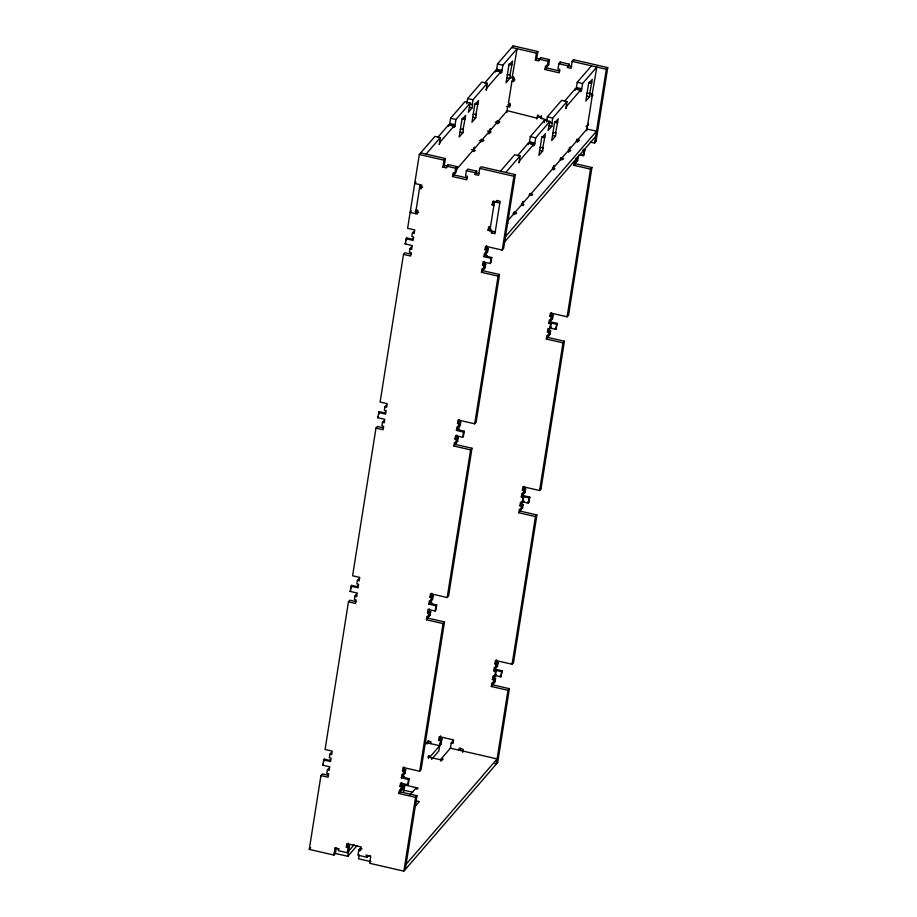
<?xml version="1.0" encoding="UTF-8"?>
<svg xmlns="http://www.w3.org/2000/svg" width="917" height="917" viewBox="0 0 917 917"><rect width="100%" height="100%" fill="white"/><g stroke="black" fill="none" stroke-linecap="round" stroke-linejoin="round"><path stroke-width="1.38" d="M336.184 848.225L335.358 853.44L333.948 855.068L309.258 849.394L320.95 775.553L322.36 773.925L328.309 775.301M320.95 775.553L328.091 777.203L328.641 773.719L326.853 773.318L327.403 769.844L329.192 770.246L329.742 766.772L322.601 765.133L324.125 759.104L329.49 760.342L330.189 759.528M355.819 601.575L349.87 600.199L348.46 601.827L325.077 749.498L332.218 751.138L331.667 754.611L329.879 754.21L329.329 757.683L331.117 758.084L330.567 761.568L323.426 759.918M348.46 601.827L355.601 603.478L356.151 600.005L354.375 599.592L354.925 596.119L356.702 596.531L357.252 593.047L350.111 591.408L351.647 585.378L357 586.616L357.699 585.803M383.34 427.849L377.391 426.474L375.981 428.113L352.598 575.773L359.728 577.412L359.177 580.885L357.401 580.484L356.851 583.957L358.627 584.37L358.077 587.843L350.936 586.192M375.981 428.113L383.123 429.752L383.673 426.279L381.885 425.866L382.435 422.393L384.223 422.806L384.773 419.333L377.632 417.682L379.157 411.653L384.51 412.891L385.22 412.077M410.85 254.124L404.901 252.76L403.491 254.387L380.108 402.047L387.249 403.686L386.699 407.171L384.911 406.758L384.361 410.231L386.149 410.644L385.598 414.117L378.457 412.478M403.491 254.387L410.633 256.026L411.183 252.553L409.406 252.141L409.956 248.667L411.733 249.08L412.283 245.607L405.142 243.956L406.678 237.939L412.031 239.165L412.73 238.351M437.822 137.321L448.826 124.574L454.179 125.812L440.424 141.745L439.209 144.565L440.309 137.619L434.956 136.381L419.321 154.492L407.618 228.322L414.759 229.972L414.209 233.445L412.432 233.033L411.882 236.506L413.659 236.918L413.108 240.392L405.967 238.752M323.712 761.718L324.125 759.104M351.234 587.992L351.647 585.378M378.744 414.266L379.157 411.653M406.265 240.541L406.678 237.939M420.089 184.684L415.504 213.638L417.373 211.46M355.956 596.807L356.323 594.491L354.925 596.119M410.988 249.355L411.355 247.04L409.956 248.667M448.551 126.317L448.826 124.574M333.948 855.068L335.049 848.122L338.614 848.936L338.339 850.678L347.268 852.73L354.111 844.798M485.013 249.733L486.423 248.094L488.211 248.507L486.801 250.135L485.013 249.733L485.563 246.249L502.218 250.089L503.628 248.461L515.32 174.62L481.116 166.756L479.706 168.384L478.605 175.33L475.04 174.517L476.714 171.147L467.796 169.095L466.386 170.722L465.561 175.938L467.349 176.339L466.799 179.824L452.517 176.534L453.067 173.061L454.855 173.473L456.253 171.846L457.079 166.63L448.161 164.579L446.476 167.937L442.911 167.123L444.011 160.177L445.41 158.538L420.72 152.864M449.49 125.228L450.591 118.282L464.827 101.798L470.18 103.036L468.335 112.264L472.083 107.919L472.633 104.446L469.493 104.366M442.911 167.123L444.309 165.496L445.41 158.538M454.179 125.812L453.904 127.543L454.843 126.454L455.944 119.508L470.18 103.036M448.161 164.579L447.886 166.309L444.309 165.496M346.305 847.113L347.715 845.474L349.503 845.887L348.093 847.514L346.305 847.113L346.855 843.64L361.138 846.918L360.587 850.391L358.799 849.979L357.974 855.194L366.903 857.246L368.313 855.618M347.715 845.474L348.082 843.159M452.517 176.534L453.926 174.906L454.293 172.591M347.268 852.73L348.093 847.514M454.855 173.473L455.68 168.258L457.079 166.63M466.81 103.759L467.636 98.543L481.872 82.06L487.225 83.298L486.125 90.244L487.34 87.424L501.095 71.492L495.742 70.254L484.738 83M334.075 853.142L347.852 856.318L349.503 845.887M463.005 129.778L465.676 115.336L461.916 119.691L459.165 137.057L462.925 132.713L463.475 129.24L460.323 129.171M472.163 104.985L472.989 99.77L487.225 83.298M475.831 114.934L478.502 100.492L474.742 104.836L471.991 122.213L475.751 117.869L476.301 114.396L473.149 114.316M359.177 854.873L358.558 858.782L370.927 861.625M359.796 850.965L360.209 848.351L361.997 848.764M473.344 149.964L473.619 148.233L474.559 147.144L474.284 148.875L480.221 141.997L481.436 139.178L481.001 141.952M366.903 857.246L367.178 855.515L370.743 856.329L369.643 863.275L403.858 871.15L497.679 762.508L509.382 688.678L492.716 684.839L491.306 686.466L507.972 690.306L509.382 688.678M475.04 174.517L476.714 171.147M495.467 71.996L495.742 70.254M590.479 142.112L594.64 143.075L596.05 141.447L607.742 67.606L573.538 59.743L572.128 61.37L571.027 68.317L567.451 67.503L569.136 64.133L560.218 62.081L558.808 63.709L557.983 68.924L559.771 69.325L559.221 72.81L544.939 69.52L545.489 66.047L547.277 66.46L548.675 64.832L549.501 59.616L540.583 57.565L538.898 60.935L535.333 60.109L536.732 58.482L537.832 51.535L513.142 45.85L497.507 63.961L496.406 70.907L501.759 72.134L502.86 65.187L517.096 48.716L512.041 78.209L513.291 76.764M488.91 133.928L489.575 129.756L490.503 128.678L490.228 130.409L496.177 123.531L497.392 120.7L497.117 122.442M501.095 71.492L500.82 73.222L501.759 72.134M497.644 123.967L498.057 121.353L507.273 110.67L536.56 118.064L537.729 116.7L541.787 117.64M512.855 47.661L513.142 45.85M509.921 75.458L512.592 61.015L508.832 65.359L506.081 82.736L509.841 78.392L510.391 74.919L507.239 74.839M398.895 793.48L400.293 791.852L416.96 795.692L415.55 797.32L398.895 793.48L399.445 790.007L401.222 790.42L402.632 788.792L403.182 785.319L401.394 784.906L399.995 786.534L401.772 786.946L403.182 785.319M399.995 786.534L400.546 783.061L407.675 784.7L408.386 783.886L409.211 778.682L403.858 777.444L404.557 776.63L402.769 776.218L401.371 777.845L408.512 779.496L409.211 778.682M401.371 777.845L401.921 774.372L403.698 774.785L405.108 773.157L405.658 769.684L403.87 769.271L402.471 770.899L404.248 771.312L405.658 769.684M402.471 770.899L403.022 767.426L419.677 771.254L421.086 769.627L444.47 621.967L427.815 618.127L426.405 619.766L443.06 623.594L444.47 621.967M426.405 619.766L426.955 616.281L428.743 616.694L430.153 615.066L430.703 611.593L428.915 611.181L427.505 612.808L429.294 613.221L430.703 611.593M427.505 612.808L428.056 609.335L435.197 610.986L435.896 610.16L436.721 604.956L431.368 603.718L432.079 602.905L430.291 602.492L428.881 604.131L436.022 605.77L436.721 604.956M428.881 604.131L429.431 600.646L431.219 601.059L432.629 599.431L433.179 595.958L431.391 595.546L429.981 597.173L431.769 597.586L433.179 595.958M429.981 597.173L430.532 593.7L447.187 597.54L448.596 595.901L471.991 448.241L455.325 444.413L453.926 446.04L470.581 449.869L471.991 448.241M453.926 446.04L454.477 442.567L456.253 442.968L457.663 441.341L458.213 437.868L456.425 437.455L455.027 439.083L456.804 439.495L458.213 437.868M455.027 439.083L455.577 435.609L462.707 437.26L463.417 436.446L464.243 431.231L458.89 429.993L459.589 429.179L457.801 428.778L456.402 430.405L463.532 432.045L464.243 431.231M456.402 430.405L456.953 426.932L458.729 427.333L460.139 425.706L460.689 422.233L458.901 421.82L457.503 423.448L459.279 423.86L460.689 422.233M457.503 423.448L458.053 419.975L474.708 423.814L476.118 422.175L499.501 274.515L482.846 270.687L481.436 272.315L498.091 276.143L499.501 274.515M481.436 272.315L481.987 268.841L483.775 269.254L485.173 267.615L485.723 264.142L483.947 263.729L482.537 265.368L484.325 265.77L485.723 264.142M482.537 265.368L483.087 261.895L490.228 263.534L490.927 262.72L491.753 257.505L486.4 256.279L487.11 255.453L485.322 255.052L483.912 256.68L491.053 258.319L491.753 257.505M483.912 256.68L484.463 253.207L486.251 253.619L487.661 251.98L488.211 248.507M495.226 231.967L488.085 230.327L488.635 226.854L490.423 227.267M493.908 205.259L492.12 204.846L492.67 201.373L499.811 203.012M506.998 112.413L507.456 107.163L509.325 104.985M514.93 79.871L513.36 79.515L511.961 81.143L508.465 103.14L510.253 103.552L509.703 107.025L506.585 106.315M400.293 791.852L400.66 789.537M401.394 784.906L401.761 782.591M402.769 776.218L403.32 772.744L405.108 773.157M403.87 769.271L404.237 766.956M427.815 618.127L428.182 615.811M428.915 611.181L429.282 608.865M430.291 602.492L430.841 599.019M431.391 595.546L431.758 593.23M455.325 444.413L455.692 442.086M456.425 437.455L456.792 435.139M457.801 428.778L458.351 425.293L460.139 425.706M458.901 421.82L459.268 419.505M482.846 270.687L483.213 268.372M483.947 263.729L484.314 261.414M485.322 255.052L485.872 251.579M486.423 248.094L486.789 245.779M489.861 226.384L489.495 228.7L488.085 230.327M493.896 200.903L493.529 203.219L492.12 204.846M513.142 80.891L513.692 77.418M401.222 790.42L401.772 786.946M403.698 774.785L404.248 771.312M428.743 616.694L429.294 613.221M431.219 601.059L431.769 597.586M456.253 442.968L456.804 439.495M458.729 427.333L459.279 423.86M483.775 269.254L484.325 265.77M486.251 253.619L486.801 250.135M494.458 201.786L489.873 230.74L491.122 229.296M497.644 200.571L496.246 202.198L496.521 200.456L500.086 201.281L494.951 233.709L491.386 232.884L491.661 231.153M403.835 791.486L404.661 786.282L402.872 785.869L403.812 784.78L418.095 788.07L417.155 789.147L415.367 788.746L409.922 795.039M407.675 784.7L408.512 779.496M435.197 610.986L436.022 605.77M462.707 437.26L463.532 432.045M490.228 263.534L491.053 258.319M403.858 871.15L415.55 797.32M419.677 771.254L443.06 623.594M447.187 597.54L470.581 449.869M474.708 423.814L498.091 276.143M502.218 250.089L513.921 176.259L515.32 174.62M414.862 805.963L415.481 802.054M405.268 869.522L416.96 795.692M426.99 744.146L427.471 741.108L431.036 741.933L430.761 743.664M500.453 171.204L514.678 154.721L520.031 155.959L518.93 162.905L520.145 160.085L533.912 144.152L528.559 142.914L517.543 155.661M535.333 60.109L536.434 53.163L537.832 51.535M428.296 743.171L428.72 740.455M513.807 214.612L514.254 211.838L513.039 214.658L507.938 220.561M428.422 758.416L428.835 755.814L430.612 756.216L441.1 744.088L441.925 738.873L440.137 738.472L438.727 740.099L440.515 740.512L441.925 738.873M540.319 59.192L540.583 57.565M528.284 144.657L528.559 142.914M529.212 143.568L530.313 136.622L544.549 120.138L549.902 121.376L548.057 130.604L551.816 126.259L552.366 122.786L549.214 122.706M521.945 205.202L522.381 202.416L523.32 201.339L523.045 203.07L528.983 196.192L530.198 193.361L529.923 195.103M536.789 119.038L538.004 114.969L537.614 117.445M438.727 740.099L439.277 736.626L453.56 739.904L453.009 743.378L451.221 742.965L450.396 748.18L497.106 758.921L406.093 864.307M533.912 144.152L533.637 145.883L534.577 144.794L535.677 137.848L549.902 121.376M440.137 738.472L440.55 735.858M544.939 69.52L546.349 67.892L546.727 65.497M440.515 740.512L438.865 750.931L431.609 759.333M547.277 66.46L548.102 61.244L549.501 59.616M546.876 119.783L540.594 118.339L541.58 115.783M440.917 761.293L441.329 758.68L450.751 747.779M544.136 122.752L544.549 120.138M546.543 122.099L547.369 116.883L561.594 100.4L566.947 101.638L565.846 108.584L567.061 105.764L580.828 89.832L575.463 88.594L564.459 101.34M542.726 148.118L545.397 133.676L541.649 138.02L538.898 155.397L542.646 151.053L543.196 147.58L540.056 147.499M452.322 743.297L452.631 741.337L453.411 741.521M560.012 63.388L560.218 62.081M551.896 123.325L552.722 118.11L566.947 101.638M555.553 133.274L558.224 118.832L554.476 123.176L551.713 140.553L555.473 136.209L556.023 132.724L552.871 132.656M567.451 67.503L569.136 64.133M462.684 752.364L463.165 749.315L459.6 748.501L459.325 750.232L460.793 748.169M553.066 168.304L553.341 166.573L554.281 165.484L554.006 167.215L559.955 160.337L561.158 157.518L560.723 160.292M573.331 61.049L573.538 59.743M575.188 90.336L575.463 88.594M591.465 65.818L577.229 82.301L576.128 89.247L581.481 90.474L582.582 83.527L596.818 67.056L591.763 96.549L593.012 95.104M568.632 152.268L569.297 148.095L570.236 147.007L569.961 148.749L575.899 141.871L577.114 139.04L576.839 140.782L578.627 141.195L579.567 140.106L577.779 139.693L577.366 142.307M580.828 89.832L580.553 91.562L581.481 90.474M491.306 686.466L491.856 682.993L493.644 683.406L495.054 681.778L495.604 678.305L493.816 677.892L492.406 679.52L494.194 679.933L495.604 678.305M492.406 679.52L492.956 676.047L494.744 676.459L495.455 675.646L496.28 670.43L501.633 671.668L502.333 670.854L495.191 669.204L493.782 670.831L495.57 671.244L496.28 670.43M493.782 670.831L494.332 667.358L496.12 667.771L497.53 666.143L498.08 662.67L496.292 662.257L494.893 663.885L496.67 664.298L498.08 662.67M494.893 663.885L495.444 660.412L512.099 664.24L513.509 662.613L536.892 514.953L520.237 511.113L518.827 512.752L535.482 516.58L536.892 514.953M518.827 512.752L519.377 509.279L521.165 509.68L522.564 508.052L523.114 504.579L521.337 504.167L519.928 505.794L521.716 506.207L523.114 504.579M519.928 505.794L520.478 502.321L522.266 502.734L522.965 501.92L523.79 496.705L529.143 497.942L529.854 497.129L522.713 495.478L521.303 497.117L523.091 497.518L523.79 496.705M521.303 497.117L521.853 493.633L523.641 494.045L525.04 492.418L525.59 488.944L523.813 488.532L522.403 490.159L524.192 490.572L525.59 488.944M522.403 490.159L522.954 486.686L539.609 490.526L541.019 488.887L564.402 341.227L547.747 337.399L546.337 339.026L563.004 342.855L564.402 341.227M546.337 339.026L546.887 335.553L548.675 335.954L550.085 334.327L550.636 330.854L548.847 330.441L547.438 332.08L549.226 332.481L550.636 330.854M547.438 332.08L547.988 328.595L549.776 329.008L550.475 328.194L551.312 322.979L556.665 324.217L557.364 323.403L550.223 321.764L548.813 323.392L550.601 323.804L551.312 322.979M548.813 323.392L549.363 319.918L551.151 320.32L552.561 318.692L553.111 315.219L551.323 314.806L549.913 316.445L551.702 316.846L553.111 315.219M549.913 316.445L550.464 312.961L567.13 316.801L568.54 315.173L591.923 167.502L575.268 163.673L573.859 165.301L590.514 169.129L591.923 167.502M573.859 165.301L574.409 161.828L576.197 162.24L577.595 160.601L578.146 157.128L577.252 156.922M492.716 684.839L493.059 682.672M493.094 682.454L493.197 681.801M493.816 677.892L494.229 675.29M495.191 669.204L495.535 667.037M495.638 666.384L495.742 665.731L497.53 666.143M496.292 662.257L496.67 659.873M520.237 511.113L520.65 508.511M521.337 504.167L521.681 502M522.713 495.478L523.126 492.876M523.16 492.658L523.263 492.005L525.04 492.418M523.813 488.532L524.157 486.365M547.747 337.399L548.091 335.221M548.125 335.003L548.228 334.35M548.847 330.441L549.123 328.71M550.223 321.764L550.567 319.586M550.67 318.933L550.773 318.279L552.561 318.692M551.323 314.806L551.598 313.075M575.268 163.673L575.544 161.931M493.644 683.406L494.194 679.933M494.744 676.459L495.57 671.244M496.12 667.771L496.67 664.298M521.165 509.68L521.716 506.207M522.266 502.734L523.091 497.518M523.641 494.045L524.192 490.572M548.675 335.954L549.226 332.481M549.776 329.008L550.601 323.804M551.151 320.32L551.702 316.846M576.197 162.24L576.747 158.756L578.146 157.128M589.642 93.798L592.313 79.355L588.565 83.699L585.814 101.076L589.562 96.732L590.112 93.259L586.972 93.179M586.731 130.753L587.178 125.503L588.427 124.059M495.455 675.646L500.808 676.872L501.633 671.668M522.965 501.92L528.318 503.146L529.143 497.942M550.475 328.194L555.84 329.432L556.665 324.217M579.005 154.698L583.35 155.707L584.874 149.677L583.544 149.368M500.808 676.872L502.333 670.854M528.318 503.146L529.854 497.129M555.84 329.432L557.364 323.403M583.35 155.707L584.874 149.677M507.972 690.306L496.28 764.136L494.79 763.792M512.099 664.24L535.482 516.58M539.609 490.526L563.004 342.855M567.13 316.801L590.514 169.129M594.64 143.075L606.332 69.245L607.742 67.606M426.084 154.09L440.309 137.619M415.986 182.002L414.736 183.446L421.866 185.085L421.27 188.856L419.493 188.444L420.892 186.816L422.68 187.228M411.401 210.956L410.14 212.4L417.281 214.039L417.877 210.28L416.1 209.867M455.76 170.321L472.404 151.053L474.192 151.465L475.132 150.377L471.556 149.551M412.432 233.033L413.831 231.405M405.142 243.956L405.853 243.143M540.594 118.339L541.305 117.525M505.806 172.43L520.031 155.959M491.386 232.884L492.784 231.256M577.779 139.693L587.006 129.01L596.52 131.2L505.508 236.586M506.998 224.126L507.938 223.037M504.682 241.801L595.695 136.415M384.911 406.758L386.321 405.131M377.632 417.682L378.331 416.868M382.435 422.393L383.845 420.765M357.401 580.484L358.799 578.845M350.111 591.408L350.821 590.594M329.879 754.21L331.289 752.57M322.601 765.133L323.3 764.319M327.403 769.844L328.813 768.205M309.258 849.394L310.668 847.755M428.835 755.814L427.895 756.892L442.177 760.182L443.106 759.093L441.329 758.68M400.121 791.531L404.661 786.282M347.852 856.318L356.919 845.806M358.799 849.979L360.209 848.351M451.221 742.965L452.631 741.337M415.504 805.917L419.264 801.573L415.688 800.759M511.732 47.478L536.434 53.163M572.128 61.37L606.332 69.245M536.732 58.482L539.632 59.147M568.861 65.864L571.761 66.54M539.173 59.192L548.102 61.244M558.808 63.709L567.726 65.76M547.346 64.522L548.675 64.832M546.349 67.892L559.725 70.976M509.359 63.881L512.041 64.488M589.081 82.221L591.763 82.828M508.889 64.419L511.571 65.038M588.622 82.759L591.293 83.378M497.507 63.961L502.86 65.187M577.229 82.301L582.582 83.527M496.682 69.165L502.035 70.403M576.403 87.505L581.756 88.743M591.167 93.958L592.508 94.268L587.373 126.695L586.032 126.386M511.17 77.36L514.288 78.071L513.738 81.556L511.961 81.143M507.158 77.773L509.841 78.392M586.88 96.113L589.562 96.732M507.984 104.687L510.219 105.191M587.442 124.758L588.336 124.964M467.636 98.543L472.989 99.77M547.369 116.883L552.722 118.11M537.305 115.783L540.87 116.597M475.27 103.346L477.952 103.965M554.991 121.686L557.674 122.305M474.8 103.896L477.482 104.515M554.521 122.236L557.204 122.855M469.412 107.3L472.083 107.919M549.134 125.64L551.816 126.259M595.007 141.207L596.05 141.447M498.057 121.353L499.834 121.766L498.894 122.855L495.329 122.03M473.069 117.25L475.751 117.869M552.791 135.59L555.473 136.209M462.443 118.201L465.125 118.82M542.176 136.541L544.847 137.149M461.973 118.74L464.655 119.359M541.706 137.08L544.377 137.699M450.591 118.282L455.944 119.508M530.313 136.622L535.677 137.848M582.834 150.182L584.175 150.491M487.512 131.085L491.076 131.91L490.137 132.988L488.36 132.587L482.101 139.831L483.889 140.232L482.95 141.321L479.373 140.496M568.253 149.654L570.81 150.25L569.87 151.328L568.082 150.927L561.823 158.16L563.611 158.572L562.671 159.661L560.127 159.077M449.766 123.486L455.119 124.723M529.487 141.826L534.852 143.063M582.272 154.48L584.049 154.893M450.832 125.537L454.843 126.454M530.553 143.877L534.577 144.794M575.406 158.458L576.747 158.756M460.242 132.094L462.925 132.713M539.975 150.434L542.646 151.053M576.369 160.326L577.595 160.601M552.309 168.132L554.854 168.717L553.914 169.805L552.126 169.393L530.863 194.014L532.651 194.427L531.711 195.516L529.155 194.931M419.321 154.492L444.011 160.177M479.706 168.384L513.921 176.259M476.439 172.877L478.823 173.428M446.751 166.206L455.68 168.258M466.386 170.722L475.315 172.774M453.926 174.906L466.902 177.887M521.337 203.987L523.894 204.571L522.954 205.649L521.165 205.248L514.907 212.492L516.695 212.893L515.755 213.982L513.211 213.397M415.126 211.598L418.691 212.412M483.397 267.214L485.173 267.615M567.348 314.898L568.54 315.173M549.845 327.071L551.633 327.484M555.198 328.309L556.539 328.618M548.859 334.052L550.085 334.327M455.875 440.928L457.663 441.341M539.826 488.623L541.019 488.887M522.335 500.797L524.111 501.209M527.688 502.035L529.029 502.333M521.337 507.777L522.564 508.052M428.365 614.654L430.153 615.066M512.316 662.338L513.509 662.613M494.813 674.522L496.601 674.935M500.166 675.749L501.507 676.058M493.827 681.491L495.054 681.778M439.977 743.836L441.1 744.088M459.05 748.215L460.724 748.604M424.537 742.231L439.69 745.716M496.2 762.165L497.679 762.508M400.844 788.379L402.632 788.792M402.987 789.995L412.799 792.254M334.9 847.938L339.038 848.878M365.757 855.034L370.376 856.088"/></g></svg>
